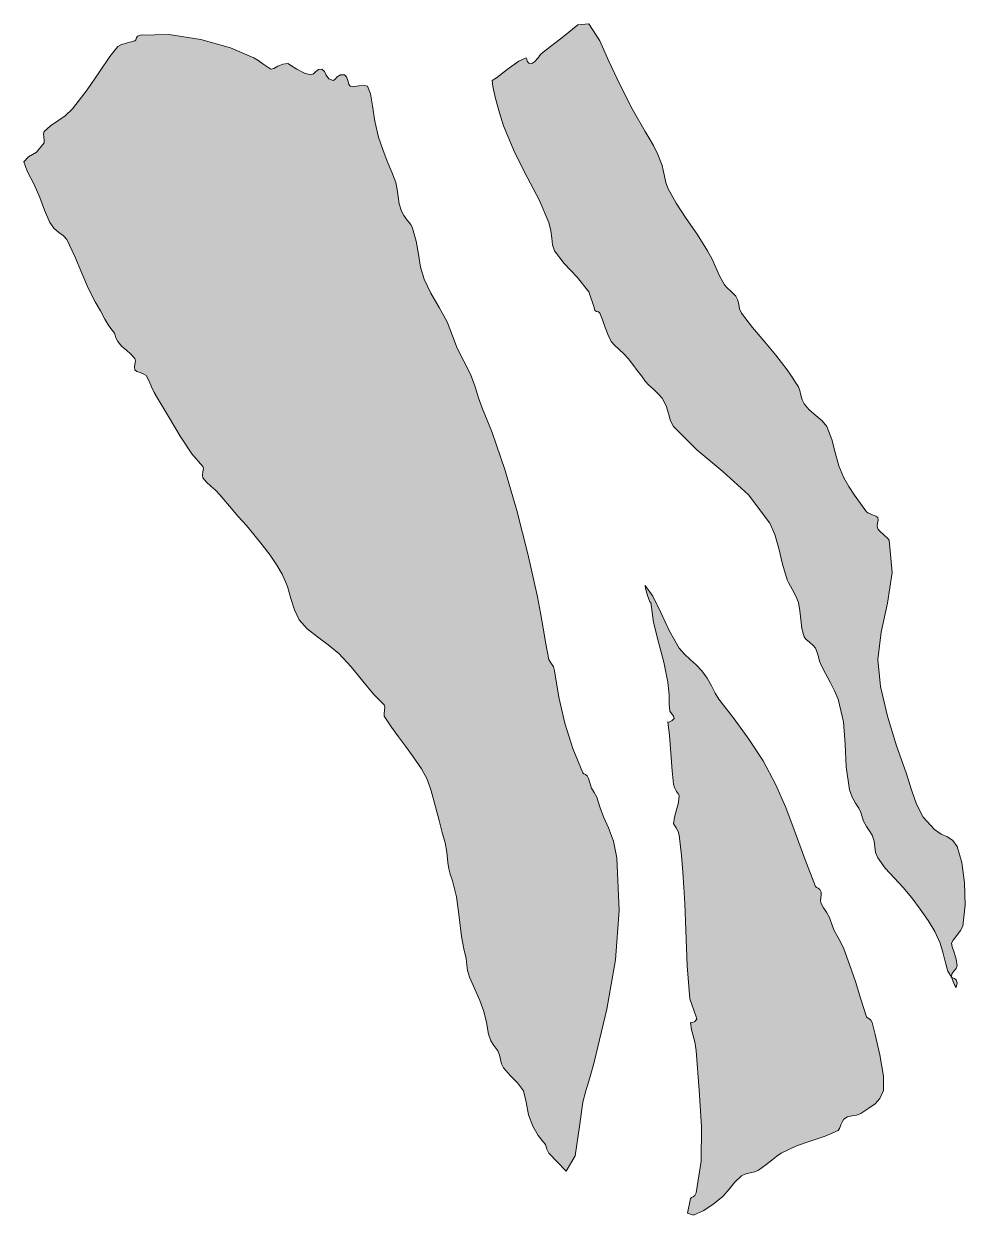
# Model space of a CAD drawing. Header units: inches. Extents: x -600 to 863, y -502 to 873.
# Drawn here: x -228.95 to -211.37, y -433.04 to -410.82 of the extents above; entities that cross this region are included whole.
import ezdxf

# ---------------------------------------------------------------- set-up
doc = ezdxf.new("R2010")
doc.units = ezdxf.units.IN
doc.header["$MEASUREMENT"] = 0
doc.layers.add('Layer 1', color=7, linetype='Continuous')

msp = doc.modelspace()

# ---------------------------------------------------------------- hatches: boundary and pattern name
at = {"layer": 'Layer 1', "true_color": 0xffffff}
for points in [[(-211.628, -428.602), (-211.696, -428.488), (-211.74, -428.336), (-211.781, -428.158), (-211.84, -427.967), (-211.941, -427.751), (-212.066, -427.542), (-212.211, -427.334), (-212.37, -427.119), (-212.528, -426.931), (-212.701, -426.749), (-212.867, -426.566), (-213.005, -426.378), (-213.045, -426.275), (-213.061, -426.17), (-213.074, -426.063), (-213.111, -425.955), (-213.165, -425.867), (-213.218, -425.791), (-213.271, -425.691), (-213.323, -425.531), (-213.36, -425.447), (-213.421, -425.354), (-213.485, -425.242), (-213.534, -425.107), (-213.597, -424.675), (-213.616, -424.253), (-213.646, -423.835), (-213.746, -423.413), (-213.812, -423.258), (-213.892, -423.099), (-213.979, -422.938), (-214.064, -422.778), (-214.091, -422.707), (-214.112, -422.628), (-214.135, -422.544), (-214.17, -422.461), (-214.213, -422.411), (-214.28, -422.351), (-214.345, -422.293), (-214.381, -422.249), (-214.421, -422.096), (-214.442, -421.93), (-214.459, -421.765), (-214.487, -421.613), (-214.535, -421.493), (-214.603, -421.363), (-214.666, -421.253), (-214.699, -421.189), (-214.785, -420.894), (-214.854, -420.605), (-214.925, -420.346), (-215.017, -420.131), (-215.419, -419.604), (-215.896, -419.17), (-216.383, -418.766), (-216.817, -418.331), (-216.876, -418.22), (-216.914, -418.085), (-216.957, -417.941), (-217.028, -417.802), (-217.104, -417.717), (-217.194, -417.634), (-217.28, -417.556), (-217.346, -417.484), (-217.418, -417.385), (-217.496, -417.281), (-217.577, -417.173), (-217.664, -417.061), (-217.744, -416.973), (-217.835, -416.891), (-217.921, -416.813), (-217.981, -416.743), (-218.04, -416.624), (-218.091, -416.481), (-218.141, -416.338), (-218.193, -416.214), (-218.221, -416.19), (-218.254, -416.185), (-218.284, -416.166), (-218.299, -416.107), (-218.401, -415.814), (-218.617, -415.543), (-218.859, -415.289), (-219.04, -415.049), (-219.076, -414.938), (-219.091, -414.816), (-219.107, -414.678), (-219.146, -414.52), (-219.325, -414.097), (-219.547, -413.675), (-219.78, -413.225), (-219.993, -412.72), (-220.068, -412.479), (-220.139, -412.21), (-220.19, -411.982), (-220.205, -411.872), (-220.124, -411.821), (-219.926, -411.67), (-219.708, -411.514), (-219.57, -411.449), (-219.558, -411.472), (-219.547, -411.515), (-219.521, -411.551), (-219.464, -411.555), (-219.408, -411.519), (-219.352, -411.455), (-219.299, -411.388), (-219.252, -411.343), (-218.869, -411.051), (-218.604, -410.832), (-218.398, -410.815), (-218.193, -411.131), (-218.025, -411.512), (-217.82, -411.95), (-217.589, -412.402), (-217.346, -412.825), (-217.27, -412.948), (-217.19, -413.087), (-217.108, -413.254), (-217.028, -413.461), (-217.008, -413.546), (-216.987, -413.657), (-216.96, -413.776), (-216.923, -413.884), (-216.769, -414.163), (-216.582, -414.447), (-216.379, -414.741), (-216.182, -415.049), (-216.098, -415.207), (-216.029, -415.362), (-215.957, -415.52), (-215.864, -415.685), (-215.812, -415.748), (-215.757, -415.798), (-215.702, -415.844), (-215.652, -415.896), (-215.618, -415.968), (-215.601, -416.05), (-215.583, -416.134), (-215.546, -416.214), (-215.345, -416.478), (-215.127, -416.735), (-214.908, -416.997), (-214.699, -417.272), (-214.642, -417.353), (-214.589, -417.427), (-214.538, -417.504), (-214.487, -417.59), (-214.461, -417.659), (-214.441, -417.743), (-214.417, -417.83), (-214.381, -417.908), (-214.284, -418.019), (-214.162, -418.121), (-214.044, -418.223), (-213.958, -418.331), (-213.863, -418.569), (-213.797, -418.816), (-213.733, -419.06), (-213.64, -419.284), (-213.543, -419.447), (-213.438, -419.608), (-213.328, -419.766), (-213.217, -419.92), (-213.175, -419.947), (-213.106, -419.975), (-213.041, -420.001), (-213.005, -420.025), (-212.999, -420.075), (-213.007, -420.133), (-213.015, -420.189), (-213.005, -420.237), (-212.963, -420.283), (-212.893, -420.348), (-212.826, -420.409), (-212.793, -420.449), (-212.736, -421.054), (-212.82, -421.625), (-212.943, -422.164), (-213.005, -422.672), (-212.953, -423.179), (-212.824, -423.732), (-212.654, -424.286), (-212.476, -424.79), (-212.372, -425.104), (-212.281, -425.375), (-212.155, -425.617), (-211.946, -425.849), (-211.821, -425.932), (-211.703, -425.985), (-211.601, -426.051), (-211.522, -426.166), (-211.438, -426.46), (-211.384, -426.842), (-211.373, -427.256), (-211.417, -427.648), (-211.457, -427.729), (-211.528, -427.825), (-211.597, -427.914), (-211.628, -427.967), (-211.616, -428.037), (-211.581, -428.143), (-211.543, -428.266), (-211.522, -428.39), (-211.541, -428.443), (-211.584, -428.488), (-211.623, -428.537), (-211.628, -428.602), (-211.609, -428.616), (-211.573, -428.628), (-211.539, -428.652), (-211.522, -428.707), (-211.538, -428.796), (-211.574, -428.747), (-211.612, -428.652)], [(-226.875, -411.131), (-226.857, -411.111), (-226.845, -411.079), (-226.822, -411.047), (-226.77, -411.025), (-226.234, -411.016), (-225.645, -411.108), (-225.089, -411.266), (-224.652, -411.449), (-224.577, -411.496), (-224.483, -411.564), (-224.394, -411.627), (-224.334, -411.66), (-224.28, -411.647), (-224.203, -411.605), (-224.112, -411.565), (-224.017, -411.555), (-223.968, -411.588), (-223.851, -411.66), (-223.71, -411.733), (-223.593, -411.767), (-223.54, -411.747), (-223.495, -411.705), (-223.446, -411.667), (-223.381, -411.66), (-223.335, -411.702), (-223.3, -411.775), (-223.252, -411.844), (-223.169, -411.872), (-223.141, -411.851), (-223.095, -411.807), (-223.033, -411.769), (-222.958, -411.767), (-222.925, -411.805), (-222.9, -411.871), (-222.878, -411.939), (-222.852, -411.979), (-222.784, -411.983), (-222.687, -411.972), (-222.592, -411.963), (-222.534, -411.979), (-222.476, -412.12), (-222.435, -412.348), (-222.391, -412.629), (-222.323, -412.932), (-222.247, -413.158), (-222.161, -413.378), (-222.077, -413.586), (-222.005, -413.778), (-221.975, -413.904), (-221.957, -414.037), (-221.937, -414.173), (-221.899, -414.308), (-221.853, -414.39), (-221.788, -414.479), (-221.725, -414.561), (-221.688, -414.625), (-221.622, -414.871), (-221.581, -415.115), (-221.54, -415.354), (-221.476, -415.578), (-221.349, -415.84), (-221.193, -416.107), (-221.046, -416.375), (-220.946, -416.637), (-220.859, -416.867), (-220.735, -417.109), (-220.611, -417.354), (-220.522, -417.59), (-220.461, -417.796), (-220.384, -417.999), (-220.297, -418.209), (-220.205, -418.438), (-219.964, -419.128), (-219.742, -419.896), (-219.54, -420.701), (-219.358, -421.508), (-219.3, -421.803), (-219.251, -422.093), (-219.203, -422.381), (-219.146, -422.672), (-219.128, -422.706), (-219.095, -422.754), (-219.061, -422.812), (-219.04, -422.884), (-218.961, -423.38), (-218.846, -423.864), (-218.696, -424.334), (-218.511, -424.79), (-218.49, -424.811), (-218.46, -424.823), (-218.429, -424.846), (-218.405, -424.896), (-218.348, -425.074), (-218.299, -425.159), (-218.251, -425.244), (-218.193, -425.425), (-218.125, -425.61), (-218.029, -425.818), (-217.937, -426.067), (-217.875, -426.378), (-217.832, -427.357), (-217.899, -428.276), (-218.06, -429.199), (-218.299, -430.189), (-218.348, -430.367), (-218.398, -430.539), (-218.452, -430.722), (-218.511, -430.931), (-218.574, -431.386), (-218.655, -431.937), (-218.823, -432.223), (-219.146, -431.884), (-219.181, -431.809), (-219.193, -431.764), (-219.208, -431.726), (-219.252, -431.672), (-219.343, -431.556), (-219.443, -431.382), (-219.527, -431.168), (-219.57, -430.931), (-219.621, -430.724), (-219.729, -430.573), (-219.862, -430.443), (-219.993, -430.296), (-220.03, -430.219), (-220.05, -430.136), (-220.068, -430.054), (-220.099, -429.979), (-220.171, -429.875), (-220.229, -429.787), (-220.274, -429.663), (-220.311, -429.449), (-220.356, -429.242), (-220.435, -429.039), (-220.53, -428.828), (-220.628, -428.602), (-220.666, -428.478), (-220.677, -428.375), (-220.691, -428.254), (-220.734, -428.072), (-220.774, -427.842), (-220.817, -427.484), (-220.872, -427.104), (-220.946, -426.802), (-220.989, -426.679), (-221.013, -426.582), (-221.03, -426.462), (-221.052, -426.272), (-221.083, -426.098), (-221.134, -425.902), (-221.196, -425.68), (-221.264, -425.425), (-221.342, -425.123), (-221.417, -424.909), (-221.521, -424.716), (-221.688, -424.473), (-221.82, -424.291), (-221.95, -424.116), (-222.081, -423.935), (-222.217, -423.731), (-222.222, -423.686), (-222.213, -423.621), (-222.206, -423.559), (-222.217, -423.52), (-222.41, -423.326), (-222.616, -423.078), (-222.834, -422.812), (-223.063, -422.566), (-223.263, -422.4), (-223.467, -422.25), (-223.655, -422.1), (-223.805, -421.932), (-223.895, -421.749), (-223.96, -421.537), (-224.027, -421.311), (-224.123, -421.084), (-224.223, -420.915), (-224.351, -420.729), (-224.497, -420.535), (-224.652, -420.343), (-224.792, -420.178), (-224.943, -420.004), (-225.106, -419.815), (-225.287, -419.602), (-225.368, -419.518), (-225.453, -419.441), (-225.535, -419.365), (-225.605, -419.284), (-225.611, -419.239), (-225.602, -419.175), (-225.594, -419.111), (-225.605, -419.072), (-225.81, -418.84), (-226.026, -418.508), (-226.244, -418.14), (-226.452, -417.802), (-226.515, -417.694), (-226.562, -417.59), (-226.608, -417.485), (-226.664, -417.378), (-226.705, -417.349), (-226.773, -417.323), (-226.839, -417.299), (-226.875, -417.272), (-226.881, -417.224), (-226.873, -417.165), (-226.865, -417.107), (-226.875, -417.061), (-226.947, -416.978), (-227.033, -416.906), (-227.119, -416.833), (-227.193, -416.743), (-227.229, -416.671), (-227.242, -416.625), (-227.256, -416.585), (-227.299, -416.531), (-227.36, -416.448), (-227.433, -416.324), (-227.518, -416.171), (-227.617, -416.002), (-227.741, -415.76), (-227.863, -415.47), (-227.994, -415.155), (-228.146, -414.837), (-228.206, -414.771), (-228.292, -414.708), (-228.385, -414.63), (-228.464, -414.52), (-228.562, -414.29), (-228.651, -414.055), (-228.753, -413.812), (-228.887, -413.566), (-228.947, -413.389), (-228.862, -413.297), (-228.71, -413.208), (-228.569, -413.037), (-228.565, -412.989), (-228.574, -412.928), (-228.581, -412.868), (-228.569, -412.825), (-228.449, -412.717), (-228.313, -412.627), (-228.174, -412.53), (-228.04, -412.402), (-227.767, -412.047), (-227.533, -411.709), (-227.341, -411.426), (-227.193, -411.237), (-227.133, -411.205), (-227.038, -411.175), (-226.941, -411.149)], [(-217.24, -421.613), (-217.258, -421.599), (-217.301, -421.479), (-217.34, -421.349), (-217.346, -421.296), (-217.204, -421.492), (-217.054, -421.798), (-216.892, -422.144), (-216.711, -422.461), (-216.614, -422.576), (-216.504, -422.676), (-216.393, -422.773), (-216.287, -422.884), (-216.188, -423.026), (-216.11, -423.168), (-216.041, -423.3), (-215.97, -423.413), (-215.688, -423.785), (-215.411, -424.164), (-215.147, -424.564), (-214.911, -425.002), (-214.722, -425.437), (-214.545, -425.903), (-214.366, -426.396), (-214.17, -426.907), (-214.151, -426.926), (-214.12, -426.94), (-214.088, -426.965), (-214.064, -427.014), (-214.061, -427.064), (-214.067, -427.121), (-214.072, -427.177), (-214.064, -427.226), (-214.016, -427.311), (-213.961, -427.389), (-213.905, -427.491), (-213.852, -427.648), (-213.818, -427.733), (-213.764, -427.83), (-213.701, -427.941), (-213.64, -428.072), (-213.531, -428.366), (-213.423, -428.684), (-213.318, -429.012), (-213.217, -429.343), (-213.201, -429.355), (-213.169, -429.374), (-213.134, -429.404), (-213.111, -429.449), (-213.054, -429.674), (-212.967, -430.053), (-212.899, -430.447), (-212.899, -430.719), (-212.964, -430.864), (-213.054, -430.963), (-213.171, -431.046), (-213.323, -431.143), (-213.404, -431.178), (-213.488, -431.191), (-213.569, -431.208), (-213.64, -431.249), (-213.666, -431.293), (-213.693, -431.359), (-213.72, -431.424), (-213.746, -431.461), (-213.984, -431.566), (-214.246, -431.654), (-214.522, -431.751), (-214.805, -431.884), (-214.889, -431.939), (-214.983, -432.014), (-215.094, -432.103), (-215.229, -432.201), (-215.299, -432.232), (-215.384, -432.251), (-215.47, -432.271), (-215.546, -432.308), (-215.673, -432.427), (-215.777, -432.557), (-215.898, -432.693), (-216.076, -432.837), (-216.254, -432.953), (-216.443, -433.042), (-216.554, -433.002), (-216.499, -432.73), (-216.48, -432.713), (-216.45, -432.698), (-216.417, -432.673), (-216.393, -432.625), (-216.304, -432.032), (-216.297, -431.396), (-216.339, -430.712), (-216.393, -429.979), (-216.413, -429.844), (-216.446, -429.713), (-216.479, -429.582), (-216.499, -429.449), (-216.473, -429.453), (-216.421, -429.427), (-216.382, -429.386), (-216.393, -429.343), (-216.511, -429.004), (-216.564, -428.391), (-216.585, -427.725), (-216.605, -427.226), (-216.627, -426.927), (-216.646, -426.644), (-216.67, -426.334), (-216.711, -425.955), (-216.732, -425.883), (-216.768, -425.814), (-216.802, -425.763), (-216.817, -425.743), (-216.799, -425.614), (-216.76, -425.479), (-216.723, -425.344), (-216.711, -425.214), (-216.727, -425.19), (-216.761, -425.135), (-216.797, -425.065), (-216.817, -425.002), (-216.841, -424.75), (-216.867, -424.422), (-216.895, -424.093), (-216.923, -423.837), (-216.896, -423.843), (-216.845, -423.816), (-216.807, -423.773), (-216.817, -423.731), (-216.884, -423.637), (-216.9, -423.509), (-216.901, -423.333), (-216.923, -423.096), (-217.001, -422.724), (-217.1, -422.354), (-217.189, -421.985)]]:
    msp.add_hatch(color=7, dxfattribs=at).paths.add_polyline_path(points)

# ---------------------------------------------------------------- linework, layer by layer
at = {"layer": 'Layer 1', "lineweight": 0}
for points in [[(-211.628, -428.602), (-211.696, -428.488), (-211.74, -428.336), (-211.781, -428.158), (-211.84, -427.967), (-211.941, -427.751), (-212.066, -427.542), (-212.211, -427.334), (-212.37, -427.119), (-212.528, -426.931), (-212.701, -426.749), (-212.867, -426.566), (-213.005, -426.378), (-213.045, -426.275), (-213.061, -426.17), (-213.074, -426.063), (-213.111, -425.955), (-213.165, -425.867), (-213.218, -425.791), (-213.271, -425.691), (-213.323, -425.531), (-213.36, -425.447), (-213.421, -425.354), (-213.485, -425.242), (-213.534, -425.107), (-213.597, -424.675), (-213.616, -424.253), (-213.646, -423.835), (-213.746, -423.413), (-213.812, -423.258), (-213.892, -423.099), (-213.979, -422.938), (-214.064, -422.778), (-214.091, -422.707), (-214.112, -422.628), (-214.135, -422.544), (-214.17, -422.461), (-214.213, -422.411), (-214.28, -422.351), (-214.345, -422.293), (-214.381, -422.249), (-214.421, -422.096), (-214.442, -421.93), (-214.459, -421.765), (-214.487, -421.613), (-214.535, -421.493), (-214.603, -421.363), (-214.666, -421.253), (-214.699, -421.189), (-214.785, -420.894), (-214.854, -420.605), (-214.925, -420.346), (-215.017, -420.131), (-215.419, -419.604), (-215.896, -419.17), (-216.383, -418.766), (-216.817, -418.331), (-216.876, -418.22), (-216.914, -418.085), (-216.957, -417.941), (-217.028, -417.802), (-217.104, -417.717), (-217.194, -417.634), (-217.28, -417.556), (-217.346, -417.484), (-217.418, -417.385), (-217.496, -417.281), (-217.577, -417.173), (-217.664, -417.061), (-217.744, -416.973), (-217.835, -416.891), (-217.921, -416.813), (-217.981, -416.743), (-218.04, -416.624), (-218.091, -416.481), (-218.141, -416.338), (-218.193, -416.214), (-218.221, -416.19), (-218.254, -416.185), (-218.284, -416.166), (-218.299, -416.107), (-218.401, -415.814), (-218.617, -415.543), (-218.859, -415.289), (-219.04, -415.049), (-219.076, -414.938), (-219.091, -414.816), (-219.107, -414.678), (-219.146, -414.52), (-219.325, -414.097), (-219.547, -413.675), (-219.78, -413.225), (-219.993, -412.72), (-220.068, -412.479), (-220.139, -412.21), (-220.19, -411.982), (-220.205, -411.872), (-220.124, -411.821), (-219.926, -411.67), (-219.708, -411.514), (-219.57, -411.449), (-219.558, -411.472), (-219.547, -411.515), (-219.521, -411.551), (-219.464, -411.555), (-219.408, -411.519), (-219.352, -411.455), (-219.299, -411.388), (-219.252, -411.343), (-218.869, -411.051), (-218.604, -410.832), (-218.398, -410.815), (-218.193, -411.131), (-218.025, -411.512), (-217.82, -411.95), (-217.589, -412.402), (-217.346, -412.825), (-217.27, -412.948), (-217.19, -413.087), (-217.108, -413.254), (-217.028, -413.461), (-217.008, -413.546), (-216.987, -413.657), (-216.96, -413.776), (-216.923, -413.884), (-216.769, -414.163), (-216.582, -414.447), (-216.379, -414.741), (-216.182, -415.049), (-216.098, -415.207), (-216.029, -415.362), (-215.957, -415.52), (-215.864, -415.685), (-215.812, -415.748), (-215.757, -415.798), (-215.702, -415.844), (-215.652, -415.896), (-215.618, -415.968), (-215.601, -416.05), (-215.583, -416.134), (-215.546, -416.214), (-215.345, -416.478), (-215.127, -416.735), (-214.908, -416.997), (-214.699, -417.272), (-214.642, -417.353), (-214.589, -417.427), (-214.538, -417.504), (-214.487, -417.59), (-214.461, -417.659), (-214.441, -417.743), (-214.417, -417.83), (-214.381, -417.908), (-214.284, -418.019), (-214.162, -418.121), (-214.044, -418.223), (-213.958, -418.331), (-213.863, -418.569), (-213.797, -418.816), (-213.733, -419.06), (-213.64, -419.284), (-213.543, -419.447), (-213.438, -419.608), (-213.328, -419.766), (-213.217, -419.92), (-213.175, -419.947), (-213.106, -419.975), (-213.041, -420.001), (-213.005, -420.025), (-212.999, -420.075), (-213.007, -420.133), (-213.015, -420.189), (-213.005, -420.237), (-212.963, -420.283), (-212.893, -420.348), (-212.826, -420.409), (-212.793, -420.449), (-212.736, -421.054), (-212.82, -421.625), (-212.943, -422.164), (-213.005, -422.672), (-212.953, -423.179), (-212.824, -423.732), (-212.654, -424.286), (-212.476, -424.79), (-212.372, -425.104), (-212.281, -425.375), (-212.155, -425.617), (-211.946, -425.849), (-211.821, -425.932), (-211.703, -425.985), (-211.601, -426.051), (-211.522, -426.166), (-211.438, -426.46), (-211.384, -426.842), (-211.373, -427.256), (-211.417, -427.648), (-211.457, -427.729), (-211.528, -427.825), (-211.597, -427.914), (-211.628, -427.967), (-211.616, -428.037), (-211.581, -428.143), (-211.543, -428.266), (-211.522, -428.39), (-211.541, -428.443), (-211.584, -428.488), (-211.623, -428.537), (-211.628, -428.602), (-211.609, -428.616), (-211.573, -428.628), (-211.539, -428.652), (-211.522, -428.707), (-211.538, -428.796), (-211.574, -428.747), (-211.612, -428.652), (-211.628, -428.602), (-211.628, -428.602)], [(-226.875, -411.131), (-226.857, -411.111), (-226.845, -411.079), (-226.822, -411.047), (-226.77, -411.025), (-226.234, -411.016), (-225.645, -411.108), (-225.089, -411.266), (-224.652, -411.449), (-224.577, -411.496), (-224.483, -411.564), (-224.394, -411.627), (-224.334, -411.66), (-224.28, -411.647), (-224.203, -411.605), (-224.112, -411.565), (-224.017, -411.555), (-223.968, -411.588), (-223.851, -411.66), (-223.71, -411.733), (-223.593, -411.767), (-223.54, -411.747), (-223.495, -411.705), (-223.446, -411.667), (-223.381, -411.66), (-223.335, -411.702), (-223.3, -411.775), (-223.252, -411.844), (-223.169, -411.872), (-223.141, -411.851), (-223.095, -411.807), (-223.033, -411.769), (-222.958, -411.767), (-222.925, -411.805), (-222.9, -411.871), (-222.878, -411.939), (-222.852, -411.979), (-222.784, -411.983), (-222.687, -411.972), (-222.592, -411.963), (-222.534, -411.979), (-222.476, -412.12), (-222.435, -412.348), (-222.391, -412.629), (-222.323, -412.932), (-222.247, -413.158), (-222.161, -413.378), (-222.077, -413.586), (-222.005, -413.778), (-221.975, -413.904), (-221.957, -414.037), (-221.937, -414.173), (-221.899, -414.308), (-221.853, -414.39), (-221.788, -414.479), (-221.725, -414.561), (-221.688, -414.625), (-221.622, -414.871), (-221.581, -415.115), (-221.54, -415.354), (-221.476, -415.578), (-221.349, -415.84), (-221.193, -416.107), (-221.046, -416.375), (-220.946, -416.637), (-220.859, -416.867), (-220.735, -417.109), (-220.611, -417.354), (-220.522, -417.59), (-220.461, -417.796), (-220.384, -417.999), (-220.297, -418.209), (-220.205, -418.438), (-219.964, -419.128), (-219.742, -419.896), (-219.54, -420.701), (-219.358, -421.508), (-219.3, -421.803), (-219.251, -422.093), (-219.203, -422.381), (-219.146, -422.672), (-219.128, -422.706), (-219.095, -422.754), (-219.061, -422.812), (-219.04, -422.884), (-218.961, -423.38), (-218.846, -423.864), (-218.696, -424.334), (-218.511, -424.79), (-218.49, -424.811), (-218.46, -424.823), (-218.429, -424.846), (-218.405, -424.896), (-218.348, -425.074), (-218.299, -425.159), (-218.251, -425.244), (-218.193, -425.425), (-218.125, -425.61), (-218.029, -425.818), (-217.937, -426.067), (-217.875, -426.378), (-217.832, -427.357), (-217.899, -428.276), (-218.06, -429.199), (-218.299, -430.189), (-218.348, -430.367), (-218.398, -430.539), (-218.452, -430.722), (-218.511, -430.931), (-218.574, -431.386), (-218.655, -431.937), (-218.823, -432.223), (-219.146, -431.884), (-219.181, -431.809), (-219.193, -431.764), (-219.208, -431.726), (-219.252, -431.672), (-219.343, -431.556), (-219.443, -431.382), (-219.527, -431.168), (-219.57, -430.931), (-219.621, -430.724), (-219.729, -430.573), (-219.862, -430.443), (-219.993, -430.296), (-220.03, -430.219), (-220.05, -430.136), (-220.068, -430.054), (-220.099, -429.979), (-220.171, -429.875), (-220.229, -429.787), (-220.274, -429.663), (-220.311, -429.449), (-220.356, -429.242), (-220.435, -429.039), (-220.53, -428.828), (-220.628, -428.602), (-220.666, -428.478), (-220.677, -428.375), (-220.691, -428.254), (-220.734, -428.072), (-220.774, -427.842), (-220.817, -427.484), (-220.872, -427.104), (-220.946, -426.802), (-220.989, -426.679), (-221.013, -426.582), (-221.03, -426.462), (-221.052, -426.272), (-221.083, -426.098), (-221.134, -425.902), (-221.196, -425.68), (-221.264, -425.425), (-221.342, -425.123), (-221.417, -424.909), (-221.521, -424.716), (-221.688, -424.473), (-221.82, -424.291), (-221.95, -424.116), (-222.081, -423.935), (-222.217, -423.731), (-222.222, -423.686), (-222.213, -423.621), (-222.206, -423.559), (-222.217, -423.52), (-222.41, -423.326), (-222.616, -423.078), (-222.834, -422.812), (-223.063, -422.566), (-223.263, -422.4), (-223.467, -422.25), (-223.655, -422.1), (-223.805, -421.932), (-223.895, -421.749), (-223.96, -421.537), (-224.027, -421.311), (-224.123, -421.084), (-224.223, -420.915), (-224.351, -420.729), (-224.497, -420.535), (-224.652, -420.343), (-224.792, -420.178), (-224.943, -420.004), (-225.106, -419.815), (-225.287, -419.602), (-225.368, -419.518), (-225.453, -419.441), (-225.535, -419.365), (-225.605, -419.284), (-225.611, -419.239), (-225.602, -419.175), (-225.594, -419.111), (-225.605, -419.072), (-225.81, -418.84), (-226.026, -418.508), (-226.244, -418.14), (-226.452, -417.802), (-226.515, -417.694), (-226.562, -417.59), (-226.608, -417.485), (-226.664, -417.378), (-226.705, -417.349), (-226.773, -417.323), (-226.839, -417.299), (-226.875, -417.272), (-226.881, -417.224), (-226.873, -417.165), (-226.865, -417.107), (-226.875, -417.061), (-226.947, -416.978), (-227.033, -416.906), (-227.119, -416.833), (-227.193, -416.743), (-227.229, -416.671), (-227.242, -416.625), (-227.256, -416.585), (-227.299, -416.531), (-227.36, -416.448), (-227.433, -416.324), (-227.518, -416.171), (-227.617, -416.002), (-227.741, -415.76), (-227.863, -415.47), (-227.994, -415.155), (-228.146, -414.837), (-228.206, -414.771), (-228.292, -414.708), (-228.385, -414.63), (-228.464, -414.52), (-228.562, -414.29), (-228.651, -414.055), (-228.753, -413.812), (-228.887, -413.566), (-228.947, -413.389), (-228.862, -413.297), (-228.71, -413.208), (-228.569, -413.037), (-228.565, -412.989), (-228.574, -412.928), (-228.581, -412.868), (-228.569, -412.825), (-228.449, -412.717), (-228.313, -412.627), (-228.174, -412.53), (-228.04, -412.402), (-227.767, -412.047), (-227.533, -411.709), (-227.341, -411.426), (-227.193, -411.237), (-227.133, -411.205), (-227.038, -411.175), (-226.941, -411.149), (-226.875, -411.131), (-226.875, -411.131)], [(-217.24, -421.613), (-217.258, -421.599), (-217.301, -421.479), (-217.34, -421.349), (-217.346, -421.296), (-217.204, -421.492), (-217.054, -421.798), (-216.892, -422.144), (-216.711, -422.461), (-216.614, -422.576), (-216.504, -422.676), (-216.393, -422.773), (-216.287, -422.884), (-216.188, -423.026), (-216.11, -423.168), (-216.041, -423.3), (-215.97, -423.413), (-215.688, -423.785), (-215.411, -424.164), (-215.147, -424.564), (-214.911, -425.002), (-214.722, -425.437), (-214.545, -425.903), (-214.366, -426.396), (-214.17, -426.907), (-214.151, -426.926), (-214.12, -426.94), (-214.088, -426.965), (-214.064, -427.014), (-214.061, -427.064), (-214.067, -427.121), (-214.072, -427.177), (-214.064, -427.226), (-214.016, -427.311), (-213.961, -427.389), (-213.905, -427.491), (-213.852, -427.648), (-213.818, -427.733), (-213.764, -427.83), (-213.701, -427.941), (-213.64, -428.072), (-213.531, -428.366), (-213.423, -428.684), (-213.318, -429.012), (-213.217, -429.343), (-213.201, -429.355), (-213.169, -429.374), (-213.134, -429.404), (-213.111, -429.449), (-213.054, -429.674), (-212.967, -430.053), (-212.899, -430.447), (-212.899, -430.719), (-212.964, -430.864), (-213.054, -430.963), (-213.171, -431.046), (-213.323, -431.143), (-213.404, -431.178), (-213.488, -431.191), (-213.569, -431.208), (-213.64, -431.249), (-213.666, -431.293), (-213.693, -431.359), (-213.72, -431.424), (-213.746, -431.461), (-213.984, -431.566), (-214.246, -431.654), (-214.522, -431.751), (-214.805, -431.884), (-214.889, -431.939), (-214.983, -432.014), (-215.094, -432.103), (-215.229, -432.201), (-215.299, -432.232), (-215.384, -432.251), (-215.47, -432.271), (-215.546, -432.308), (-215.673, -432.427), (-215.777, -432.557), (-215.898, -432.693), (-216.076, -432.837), (-216.254, -432.953), (-216.443, -433.042), (-216.554, -433.002), (-216.499, -432.73), (-216.48, -432.713), (-216.45, -432.698), (-216.417, -432.673), (-216.393, -432.625), (-216.304, -432.032), (-216.297, -431.396), (-216.339, -430.712), (-216.393, -429.979), (-216.413, -429.844), (-216.446, -429.713), (-216.479, -429.582), (-216.499, -429.449), (-216.473, -429.453), (-216.421, -429.427), (-216.382, -429.386), (-216.393, -429.343), (-216.511, -429.004), (-216.564, -428.391), (-216.585, -427.725), (-216.605, -427.226), (-216.627, -426.927), (-216.646, -426.644), (-216.67, -426.334), (-216.711, -425.955), (-216.732, -425.883), (-216.768, -425.814), (-216.802, -425.763), (-216.817, -425.743), (-216.799, -425.614), (-216.76, -425.479), (-216.723, -425.344), (-216.711, -425.214), (-216.727, -425.19), (-216.761, -425.135), (-216.797, -425.065), (-216.817, -425.002), (-216.841, -424.75), (-216.867, -424.422), (-216.895, -424.093), (-216.923, -423.837), (-216.896, -423.843), (-216.845, -423.816), (-216.807, -423.773), (-216.817, -423.731), (-216.884, -423.637), (-216.9, -423.509), (-216.901, -423.333), (-216.923, -423.096), (-217.001, -422.724), (-217.1, -422.354), (-217.189, -421.985), (-217.24, -421.613), (-217.24, -421.613)]]:
    msp.add_lwpolyline(points, dxfattribs=at)

doc.saveas('drawing.dxf')
